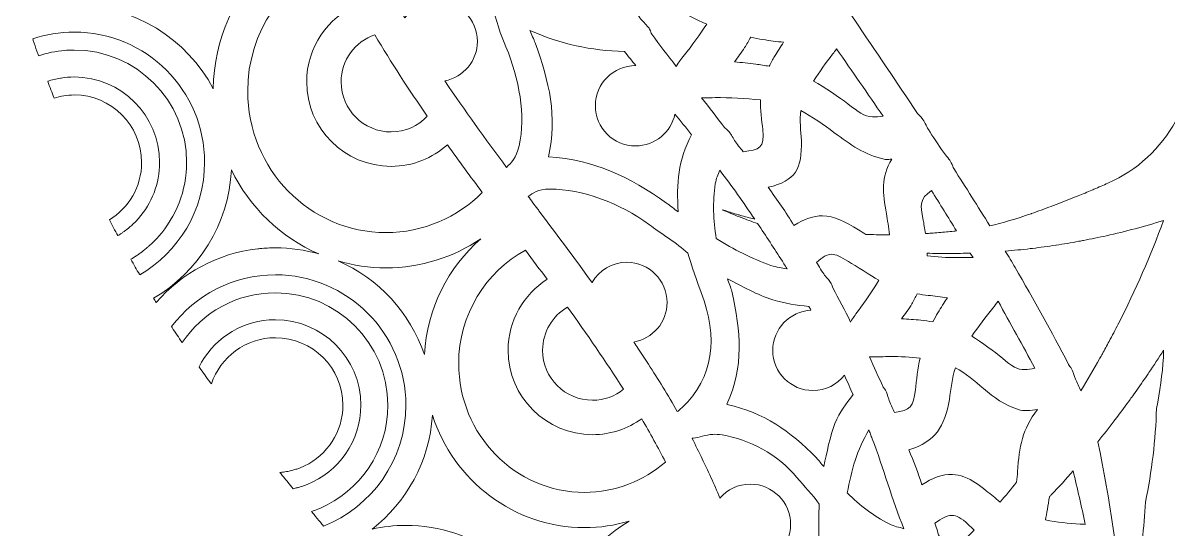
# Model space of a CAD drawing. Header units: millimetres. Extents: x -416 to 1516, y -417 to 43.
# Drawn here: x 426.8 to 493.3, y -148.4 to -119 of the extents above; entities that cross this region are included whole.
import ezdxf

# ---------------------------------------------------------------- set-up
doc = ezdxf.new("R2010")
doc.units = ezdxf.units.MM
doc.header["$MEASUREMENT"] = 0
doc.layers.add('Layer 3', color=7, linetype='Continuous')

msp = doc.modelspace()

# ---------------------------------------------------------------- linework, layer by layer
at = {"layer": 'Layer 3', "lineweight": 0}
for points, knots in [([(465.306, -86.873), (465.312, -86.761), (465.319, -86.644), (465.327, -86.526), (465.917, -86.753), (466.507, -86.981), (467.096, -87.208), (471.299, -88.824), (475.444, -90.434), (479.138, -92.65), (480.989, -93.746), (482.702, -95.01), (484.229, -96.44), (485.743, -97.894), (487.099, -99.518), (488.275, -101.277), (489.469, -103.025), (490.434, -104.939), (491.274, -106.905), (491.716, -107.88), (492.062, -108.899), (492.435, -109.908), (492.435, -109.908), (492.924, -111.45), (492.924, -111.45), (493.095, -111.961), (493.21, -112.492), (493.362, -113.011), (493.91, -115.104), (494.367, -117.237), (494.652, -119.404), (494.655, -119.424), (494.658, -119.443), (494.661, -119.463), (495.206, -123.167), (493.219, -126.793), (489.791, -128.299), (489.523, -128.417), (489.251, -128.534), (488.978, -128.65), (488.939, -128.667), (488.9, -128.683), (488.861, -128.7), (488.593, -128.814), (488.323, -128.926), (488.054, -129.036), (488.018, -129.051), (487.982, -129.066), (487.947, -129.08), (487.56, -129.238), (487.173, -129.389), (486.789, -129.537), (486.693, -129.573), (486.597, -129.61), (486.501, -129.646), (486.111, -129.793), (485.724, -129.935), (485.347, -130.065), (485.347, -130.065), (485.347, -130.065), (485.347, -130.065), (485.337, -130.068), (485.328, -130.071), (485.318, -130.075), (484.462, -130.369), (483.652, -130.612), (482.935, -130.775), (482.244, -129.662), (481.535, -128.549), (480.841, -127.452), (480.779, -127.354), (480.778, -127.27), (480.691, -127.107), (480.604, -126.945), (480.379, -126.689), (480.236, -126.487), (479.953, -126.086), (479.627, -125.599), (479.37, -125.179), (479.242, -124.969), (479.131, -124.689), (479.003, -124.537), (478.875, -124.386), (478.851, -124.366), (478.734, -124.246), (476.329, -120.624), (473.822, -117.056), (471.558, -113.34), (471.512, -113.186), (471.514, -113.157), (471.44, -112.982), (471.367, -112.807), (471.168, -112.593), (471.041, -112.4), (470.764, -111.982), (470.494, -111.477), (470.244, -111.046), (470.18, -110.934), (470.102, -110.769), (470.06, -110.713), (470.018, -110.657), (470.025, -110.668), (470.021, -110.66), (468.306, -107.286), (467.139, -103.839), (466.24, -100.17), (466.224, -100.107), (466.21, -100.046), (466.197, -99.983), (466.089, -99.462), (465.951, -98.908), (465.875, -98.392), (465.851, -98.228), (465.859, -98.027), (465.83, -97.917), (465.801, -97.807), (465.77, -97.791), (465.761, -97.728), (465.524, -96.025), (465.31, -94.428), (465.234, -92.695), (465.158, -90.963), (465.191, -89.146), (465.269, -87.386), (465.27, -87.352), (465.282, -87.344), (465.296, -87.263), (465.31, -87.182), (465.299, -87.003), (465.306, -86.873)], [0, 0, 0, 0, 1, 1, 1, 2, 2, 2, 3, 3, 3, 4, 4, 4, 5, 5, 5, 6, 6, 6, 7, 7, 7, 8, 8, 8, 9, 9, 9, 10, 10, 10, 11, 11, 11, 12, 12, 12, 13, 13, 13, 14, 14, 14, 15, 15, 15, 16, 16, 16, 17, 17, 17, 18, 18, 18, 19, 19, 19, 20, 20, 20, 21, 21, 21, 22, 22, 22, 23, 23, 23, 24, 24, 24, 25, 25, 25, 26, 26, 26, 27, 27, 27, 28, 28, 28, 29, 29, 29, 30, 30, 30, 31, 31, 31, 32, 32, 32, 33, 33, 33, 34, 34, 34, 35, 35, 35, 36, 36, 36, 37, 37, 37, 38, 38, 38, 39, 39, 39, 40, 40, 40, 41, 41, 41, 42, 42, 42, 43, 43, 43, 43]), ([(426.892, -118.416), (426.884, -118.389), (426.876, -118.362), (426.867, -118.335), (426.844, -118.257), (426.822, -118.178), (426.798, -118.099), (426.888, -118.047), (426.974, -117.989), (427.062, -117.933), (427.14, -117.884), (427.219, -117.838), (427.295, -117.787), (427.382, -117.728), (427.465, -117.664), (427.55, -117.603), (427.623, -117.55), (427.699, -117.499), (427.771, -117.443), (427.868, -117.369), (427.96, -117.289), (428.054, -117.211), (428.11, -117.164), (428.168, -117.119), (428.223, -117.071), (428.324, -116.983), (428.42, -116.889), (428.517, -116.797), (428.561, -116.754), (428.608, -116.714), (428.651, -116.671), (428.768, -116.554), (428.881, -116.432), (428.991, -116.309), (429.011, -116.287), (429.033, -116.267), (429.052, -116.245), (429.173, -116.108), (429.288, -115.968), (429.4, -115.825), (429.409, -115.814), (429.418, -115.804), (429.426, -115.793), (430.625, -114.248), (431.34, -112.311), (431.34, -110.208), (431.34, -110.126), (431.336, -110.045), (431.334, -109.964), (433.009, -113.248), (436.367, -115.496), (440.229, -115.496), (440.229, -115.496), (440.229, -115.496), (440.229, -115.496), (440.229, -115.496), (440.229, -115.496), (440.229, -115.496), (440.497, -115.496), (440.762, -115.482), (441.024, -115.461), (439.101, -117.306), (437.887, -119.917), (437.85, -122.813), (436.313, -119.922), (433.27, -117.948), (429.773, -117.948), (429.773, -117.948), (429.773, -117.948), (429.773, -117.948), (429.773, -117.948), (429.773, -117.948), (429.773, -117.948), (429.679, -117.948), (429.586, -117.956), (429.493, -117.959), (429.337, -117.964), (429.18, -117.966), (429.026, -117.978), (428.286, -118.039), (427.572, -118.19), (426.892, -118.416)], [0, 0, 0, 0, 1, 1, 1, 2, 2, 2, 3, 3, 3, 4, 4, 4, 5, 5, 5, 6, 6, 6, 7, 7, 7, 8, 8, 8, 9, 9, 9, 10, 10, 10, 11, 11, 11, 12, 12, 12, 13, 13, 13, 14, 14, 14, 15, 15, 15, 16, 16, 16, 17, 17, 17, 18, 18, 18, 19, 19, 19, 20, 20, 20, 21, 21, 21, 22, 22, 22, 23, 23, 23, 24, 24, 24, 25, 25, 25, 26, 26, 26, 27, 27, 27, 27]), ([(450.851, -117.724), (450.075, -117.724), (449.389, -118.105), (448.964, -118.688), (448.731, -118.293), (448.502, -117.898), (448.279, -117.499), (447.426, -115.975), (446.652, -114.425), (445.953, -112.856), (446.1, -112.906), (446.277, -112.924), (446.491, -112.919), (446.491, -112.919), (446.491, -112.919), (446.491, -112.919), (446.52, -112.918), (446.53, -112.829), (446.836, -112.83), (447.176, -112.832), (447.45, -112.735), (447.811, -112.728), (448.028, -112.724), (448.275, -112.753), (448.587, -112.855), (450.217, -113.391), (451.764, -114.595), (452.796, -116.203), (453.151, -116.757), (453.688, -117.444), (454.128, -117.983), (454.171, -118.74), (454.576, -119.735), (454.841, -120.372), (455.603, -122.208), (456.007, -124.386), (455.602, -126.132), (455.433, -126.858), (455.136, -127.082), (454.882, -127.39), (453.66, -125.741), (452.446, -124.064), (451.291, -122.351), (452.37, -122.145), (453.186, -121.198), (453.186, -120.059), (453.186, -118.769), (452.141, -117.724), (450.851, -117.724)], [0, 0, 0, 0, 1, 1, 1, 2, 2, 2, 3, 3, 3, 4, 4, 4, 5, 5, 5, 6, 6, 6, 7, 7, 7, 8, 8, 8, 9, 9, 9, 10, 10, 10, 11, 11, 11, 12, 12, 12, 13, 13, 13, 14, 14, 14, 15, 15, 15, 16, 16, 16, 16]), ([(444.896, -115.324), (445.318, -116.197), (445.767, -117.063), (446.235, -117.923), (444.495, -118.676), (443.272, -120.403), (443.272, -122.417), (443.272, -125.12), (445.471, -127.319), (448.174, -127.319), (448.174, -127.319), (448.174, -127.319), (448.174, -127.319), (448.174, -127.319), (448.174, -127.319), (448.174, -127.319), (449.429, -127.319), (450.57, -126.841), (451.438, -126.062), (452.108, -126.998), (452.786, -127.923), (453.467, -128.839), (452.02, -130.279), (450.05, -131.17), (447.877, -131.17), (443.449, -131.17), (439.847, -127.482), (439.847, -122.949), (439.847, -119.495), (441.942, -116.539), (444.896, -115.324)], [0, 0, 0, 0, 1, 1, 1, 2, 2, 2, 3, 3, 3, 4, 4, 4, 5, 5, 5, 6, 6, 6, 7, 7, 7, 8, 8, 8, 9, 9, 9, 10, 10, 10, 10]), ([(465.212, -120.839), (464.967, -121.148), (464.904, -121.225), (464.715, -121.513), (464.251, -120.874), (463.763, -120.293), (463.306, -119.639), (463.247, -119.556), (463.271, -119.495), (463.184, -119.353), (463.098, -119.211), (462.898, -119.003), (462.735, -118.834), (462.572, -118.665), (462.425, -118.342), (462.265, -118.136), (462.723, -117.843), (463.033, -117.687), (463.357, -117.676), (463.68, -117.664), (464.019, -117.796), (464.534, -118.078), (465.031, -118.349), (465.909, -118.82), (466.501, -119.056), (466.133, -119.645), (465.614, -120.333), (465.212, -120.839)], [0, 0, 0, 0, 1, 1, 1, 2, 2, 2, 3, 3, 3, 4, 4, 4, 5, 5, 5, 6, 6, 6, 7, 7, 7, 8, 8, 8, 9, 9, 9, 9]), ([(433.561, -133.593), (433.479, -133.452), (433.399, -133.31), (433.317, -133.168), (433.231, -133.019), (433.148, -132.869), (433.063, -132.719), (433.123, -132.684), (433.18, -132.646), (433.238, -132.609), (433.298, -132.572), (433.359, -132.536), (433.417, -132.496), (433.478, -132.455), (433.537, -132.41), (433.597, -132.366), (433.65, -132.328), (433.705, -132.291), (433.757, -132.251), (433.822, -132.201), (433.885, -132.146), (433.948, -132.094), (433.992, -132.057), (434.037, -132.023), (434.079, -131.985), (434.153, -131.921), (434.223, -131.853), (434.294, -131.785), (434.324, -131.756), (434.355, -131.729), (434.384, -131.7), (434.467, -131.618), (434.547, -131.532), (434.625, -131.445), (434.64, -131.428), (434.656, -131.413), (434.671, -131.396), (435.686, -130.248), (436.304, -128.742), (436.304, -127.091), (436.304, -123.489), (433.374, -120.56), (429.773, -120.56), (429.773, -120.56), (429.773, -120.56), (429.773, -120.56), (429.773, -120.56), (429.773, -120.56), (429.773, -120.56), (429.73, -120.56), (429.689, -120.564), (429.646, -120.565), (429.509, -120.568), (429.372, -120.571), (429.236, -120.582), (428.706, -120.626), (428.193, -120.734), (427.706, -120.897), (427.674, -120.807), (427.641, -120.716), (427.61, -120.625), (427.54, -120.422), (427.471, -120.219), (427.403, -120.015), (427.392, -119.981), (427.382, -119.947), (427.37, -119.914), (428.126, -119.658), (428.932, -119.515), (429.773, -119.515), (433.95, -119.515), (437.348, -122.914), (437.348, -127.091), (437.348, -129.879), (435.829, -132.31), (433.579, -133.623), (433.579, -133.623), (433.561, -133.593), (433.561, -133.593)], [0, 0, 0, 0, 1, 1, 1, 2, 2, 2, 3, 3, 3, 4, 4, 4, 5, 5, 5, 6, 6, 6, 7, 7, 7, 8, 8, 8, 9, 9, 9, 10, 10, 10, 11, 11, 11, 12, 12, 12, 13, 13, 13, 14, 14, 14, 15, 15, 15, 16, 16, 16, 17, 17, 17, 18, 18, 18, 19, 19, 19, 20, 20, 20, 21, 21, 21, 22, 22, 22, 23, 23, 23, 24, 24, 24, 25, 25, 25, 26, 26, 26, 26]), ([(464.839, -129.955), (464.642, -129.825), (464.328, -129.573), (464.159, -129.453), (461.995, -127.917), (459.946, -126.937), (457.308, -126.773), (457.845, -124.405), (457.349, -122.41), (456.535, -120.147), (456.472, -119.971), (456.307, -119.631), (456.237, -119.427), (458.024, -120.207), (459.767, -120.602), (461.716, -120.644), (461.938, -120.917), (462.157, -121.192), (462.379, -121.465), (462.374, -121.465), (462.37, -121.464), (462.366, -121.464), (461.076, -121.464), (460.031, -122.51), (460.031, -123.799), (460.031, -125.089), (461.076, -126.134), (462.366, -126.134), (463.49, -126.134), (464.429, -125.339), (464.65, -124.28), (464.972, -124.681), (465.298, -125.079), (465.619, -125.48), (464.824, -126.939), (464.735, -128.322), (464.839, -129.955)], [0, 0, 0, 0, 1, 1, 1, 2, 2, 2, 3, 3, 3, 4, 4, 4, 5, 5, 5, 6, 6, 6, 7, 7, 7, 8, 8, 8, 9, 9, 9, 10, 10, 10, 11, 11, 11, 12, 12, 12, 12]), ([(450.274, -124.407), (449.746, -124.966), (449.003, -125.32), (448.174, -125.32), (446.574, -125.32), (445.272, -124.017), (445.272, -122.417), (445.272, -121.149), (446.091, -120.071), (447.227, -119.678), (448.181, -121.293), (449.209, -122.866), (450.274, -124.407)], [0, 0, 0, 0, 1, 1, 1, 2, 2, 2, 3, 3, 3, 4, 4, 4, 4]), ([(469.759, -119.954), (470.169, -120.018), (470.554, -120.067), (470.961, -120.11), (470.779, -120.385), (470.608, -120.646), (470.434, -120.932), (470.327, -121.108), (470.221, -121.316), (470.128, -121.506), (469.878, -121.461), (469.601, -121.412), (469.356, -121.38), (468.933, -121.326), (468.536, -121.285), (468.116, -121.25), (468.316, -120.972), (468.503, -120.706), (468.696, -120.417), (468.819, -120.234), (468.94, -120.018), (469.049, -119.82), (469.277, -119.867), (469.535, -119.919), (469.759, -119.954)], [0, 0, 0, 0, 1, 1, 1, 2, 2, 2, 3, 3, 3, 4, 4, 4, 5, 5, 5, 6, 6, 6, 7, 7, 7, 8, 8, 8, 8]), ([(472.705, -122.364), (473.019, -121.823), (473.434, -121.294), (473.797, -120.81), (473.906, -120.664), (473.94, -120.627), (474.034, -120.496), (474.944, -121.797), (475.834, -123.09), (476.734, -124.408), (476.496, -124.444), (476.3, -124.457), (476.129, -124.446), (475.613, -124.414), (475.31, -124.167), (474.693, -123.689), (474.229, -123.328), (473.305, -122.681), (472.705, -122.364)], [0, 0, 0, 0, 1, 1, 1, 2, 2, 2, 3, 3, 3, 4, 4, 4, 5, 5, 5, 6, 6, 6, 6]), ([(432.827, -130.991), (432.787, -131.022), (432.745, -131.051), (432.705, -131.08), (432.66, -131.113), (432.617, -131.146), (432.572, -131.177), (432.525, -131.21), (432.475, -131.24), (432.426, -131.271), (432.386, -131.296), (432.347, -131.323), (432.307, -131.347), (432.143, -131.042), (431.977, -130.737), (431.818, -130.43), (432.941, -129.741), (433.691, -128.502), (433.691, -127.091), (433.691, -124.93), (431.934, -123.172), (429.773, -123.172), (429.773, -123.172), (429.773, -123.172), (429.773, -123.172), (429.773, -123.172), (429.773, -123.172), (429.773, -123.172), (429.367, -123.172), (428.977, -123.236), (428.609, -123.352), (428.483, -123.028), (428.359, -122.702), (428.237, -122.377), (428.479, -122.297), (428.729, -122.234), (428.985, -122.192), (428.999, -122.19), (429.013, -122.189), (429.026, -122.187), (429.27, -122.149), (429.519, -122.127), (429.773, -122.127), (432.51, -122.127), (434.736, -124.354), (434.736, -127.091), (434.736, -128.336), (434.274, -129.472), (433.512, -130.343), (433.511, -130.344), (433.509, -130.345), (433.508, -130.347), (433.44, -130.424), (433.37, -130.5), (433.298, -130.573), (433.281, -130.589), (433.264, -130.604), (433.247, -130.62), (433.189, -130.678), (433.13, -130.735), (433.069, -130.789), (433.043, -130.812), (433.016, -130.833), (432.99, -130.855), (432.936, -130.901), (432.883, -130.947), (432.827, -130.991)], [0, 0, 0, 0, 1, 1, 1, 2, 2, 2, 3, 3, 3, 4, 4, 4, 5, 5, 5, 6, 6, 6, 7, 7, 7, 8, 8, 8, 9, 9, 9, 10, 10, 10, 11, 11, 11, 12, 12, 12, 13, 13, 13, 14, 14, 14, 15, 15, 15, 16, 16, 16, 17, 17, 17, 18, 18, 18, 19, 19, 19, 20, 20, 20, 21, 21, 21, 22, 22, 22, 22]), ([(469.612, -123.464), (469.595, -123.996), (469.691, -124.68), (469.748, -125.173), (469.871, -126.245), (469.558, -126.369), (468.604, -126.468), (468.466, -126.262), (468.222, -126.017), (468.114, -125.818), (468.006, -125.619), (467.867, -125.391), (467.76, -125.271), (467.653, -125.151), (467.585, -125.132), (467.523, -125.055), (467.061, -124.475), (466.67, -123.899), (466.196, -123.336), (466.277, -123.338), (466.344, -123.339), (466.406, -123.339), (466.591, -123.338), (466.721, -123.331), (466.995, -123.329), (467.805, -123.321), (468.768, -123.358), (469.612, -123.464)], [0, 0, 0, 0, 1, 1, 1, 2, 2, 2, 3, 3, 3, 4, 4, 4, 5, 5, 5, 6, 6, 6, 7, 7, 7, 8, 8, 8, 9, 9, 9, 9]), ([(473.884, -125.347), (474.856, -126.083), (475.644, -126.625), (476.792, -126.905), (476.833, -126.915), (476.871, -126.92), (476.908, -126.921), (477.019, -126.926), (477.118, -126.901), (477.238, -126.905), (476.611, -127.973), (476.712, -128.858), (476.927, -130.072), (476.992, -130.438), (477.061, -130.868), (477.099, -131.292), (477.042, -131.293), (476.984, -131.293), (476.927, -131.293), (476.527, -131.293), (476.127, -131.29), (475.727, -131.276), (475.726, -131.276), (475.725, -131.276), (475.724, -131.276), (475.58, -131.185), (475.441, -131.095), (475.311, -131.013), (474.522, -130.513), (473.884, -130.208), (473.222, -130.198), (472.707, -130.19), (472.178, -130.361), (471.552, -130.756), (471.104, -129.99), (470.583, -129.264), (470.073, -128.537), (471.654, -128.177), (472.039, -127.435), (471.993, -125.823), (471.976, -125.255), (471.865, -124.647), (471.959, -124.074), (472.594, -124.408), (473.342, -124.936), (473.884, -125.347)], [0, 0, 0, 0, 1, 1, 1, 2, 2, 2, 3, 3, 3, 4, 4, 4, 5, 5, 5, 6, 6, 6, 7, 7, 7, 8, 8, 8, 9, 9, 9, 10, 10, 10, 11, 11, 11, 12, 12, 12, 13, 13, 13, 14, 14, 14, 15, 15, 15, 15]), ([(434.541, -135.229), (434.49, -135.146), (434.439, -135.062), (434.388, -134.978), (436.978, -133.458), (438.751, -130.698), (438.899, -127.52), (439.967, -129.708), (441.773, -131.455), (443.984, -132.412), (443.18, -132.18), (442.332, -132.054), (441.455, -132.054), (441.455, -132.054), (441.455, -132.054), (441.455, -132.054), (441.455, -132.054), (441.455, -132.054), (441.455, -132.054), (441.152, -132.054), (440.854, -132.071), (440.559, -132.1), (440.517, -132.104), (440.475, -132.106), (440.434, -132.11), (438.087, -132.373), (436.009, -133.53), (434.541, -135.229)], [0, 0, 0, 0, 1, 1, 1, 2, 2, 2, 3, 3, 3, 4, 4, 4, 5, 5, 5, 6, 6, 6, 7, 7, 7, 8, 8, 8, 9, 9, 9, 9]), ([(467.401, -129.844), (467.4, -129.844), (467.399, -129.843), (467.398, -129.843), (467.399, -129.843), (467.399, -129.843), (467.399, -129.843), (467.399, -129.843), (467.399, -129.843), (467.398, -129.843), (467.398, -129.843), (467.398, -129.843), (467.399, -129.843), (467.398, -129.843), (467.398, -129.843), (467.398, -129.843), (467.399, -129.843), (467.399, -129.844), (467.4, -129.844), (467.729, -129.988), (468.063, -130.124), (468.398, -130.256), (468.42, -130.264), (468.441, -130.272), (468.463, -130.28), (468.789, -130.407), (469.118, -130.526), (469.45, -130.641), (469.937, -131.366), (470.416, -132.097), (470.889, -132.837), (470.918, -132.883), (470.935, -132.915), (470.979, -132.983), (471.023, -133.051), (471.104, -133.194), (471.163, -133.277), (470.816, -133.199), (470.59, -133.2), (470.227, -133.073), (469.14, -132.696), (468.046, -132.142), (467.053, -131.509), (466.873, -130.455), (466.834, -129.376), (466.994, -128.339), (467.047, -127.995), (467.152, -127.838), (467.25, -127.533), (467.956, -128.468), (468.627, -129.421), (469.28, -130.387), (469.278, -130.387), (469.276, -130.386), (469.274, -130.386), (468.99, -130.314), (468.708, -130.237), (468.426, -130.157), (468.393, -130.148), (468.36, -130.14), (468.326, -130.13), (468.071, -130.056), (467.817, -129.976), (467.564, -129.894), (467.509, -129.877), (467.454, -129.861), (467.399, -129.843), (467.4, -129.843), (467.4, -129.844), (467.401, -129.844)], [0, 0, 0, 0, 1, 1, 1, 2, 2, 2, 3, 3, 3, 4, 4, 4, 5, 5, 5, 6, 6, 6, 7, 7, 7, 8, 8, 8, 9, 9, 9, 10, 10, 10, 11, 11, 11, 12, 12, 12, 13, 13, 13, 14, 14, 14, 15, 15, 15, 16, 16, 16, 17, 17, 17, 18, 18, 18, 19, 19, 19, 20, 20, 20, 21, 21, 21, 22, 22, 22, 23, 23, 23, 23]), ([(463.952, -140.148), (463.679, -139.703), (463.4, -139.261), (463.116, -138.821), (462.913, -138.507), (462.706, -138.196), (462.499, -137.885), (462.42, -137.766), (462.344, -137.646), (462.264, -137.527), (463.362, -137.336), (464.197, -136.381), (464.197, -135.229), (464.197, -133.94), (463.152, -132.894), (461.862, -132.894), (460.997, -132.894), (460.243, -133.366), (459.84, -134.066), (459.837, -134.061), (459.834, -134.057), (459.831, -134.053), (458.813, -132.648), (457.779, -131.266), (456.758, -129.903), (456.733, -129.871), (456.709, -129.837), (456.684, -129.805), (456.5, -129.559), (456.315, -129.312), (456.13, -129.065), (456.439, -128.89), (456.64, -128.643), (457.391, -128.644), (459.271, -128.644), (461.441, -129.433), (463.166, -130.718), (463.761, -131.16), (464.791, -131.795), (465.403, -132.37), (465.557, -132.963), (466.005, -134.198), (466.174, -134.644), (467.169, -137.264), (466.907, -139.599), (465.08, -141.324), (464.928, -141.467), (464.84, -141.535), (464.788, -141.564), (464.518, -141.092), (464.242, -140.62), (463.952, -140.148)], [0, 0, 0, 0, 1, 1, 1, 2, 2, 2, 3, 3, 3, 4, 4, 4, 5, 5, 5, 6, 6, 6, 7, 7, 7, 8, 8, 8, 9, 9, 9, 10, 10, 10, 11, 11, 11, 12, 12, 12, 13, 13, 13, 14, 14, 14, 15, 15, 15, 16, 16, 16, 17, 17, 17, 17]), ([(480.841, -131.088), (480.697, -131.103), (480.553, -131.116), (480.41, -131.13), (480.116, -131.158), (479.822, -131.182), (479.527, -131.203), (479.421, -131.211), (479.315, -131.22), (479.208, -131.227), (479.202, -131.227), (479.196, -131.227), (479.19, -131.227), (479.148, -130.928), (479.102, -130.647), (479.063, -130.438), (478.893, -129.517), (478.839, -129.242), (479.547, -128.724), (480.034, -129.51), (480.515, -130.29), (480.998, -131.069), (480.945, -131.075), (480.893, -131.082), (480.841, -131.088)], [0, 0, 0, 0, 1, 1, 1, 2, 2, 2, 3, 3, 3, 4, 4, 4, 5, 5, 5, 6, 6, 6, 7, 7, 7, 8, 8, 8, 8]), ([(490.397, -136.461), (490.393, -136.468), (490.39, -136.475), (490.386, -136.482), (490.214, -136.82), (490.038, -137.158), (489.859, -137.493), (489.731, -137.734), (489.599, -137.973), (489.467, -138.212), (489.419, -138.299), (489.372, -138.386), (489.324, -138.473), (488.969, -139.106), (488.603, -139.733), (488.224, -140.353), (488.221, -140.357), (488.218, -140.362), (488.216, -140.367), (488.103, -140.134), (487.997, -139.898), (487.906, -139.678), (487.826, -139.487), (487.762, -139.219), (487.683, -139.085), (487.605, -138.951), (487.556, -138.924), (487.509, -138.834), (486.497, -136.897), (485.506, -135.096), (484.397, -133.192), (484.214, -132.878), (484.022, -132.562), (483.832, -132.246), (484.314, -132.206), (484.794, -132.158), (485.274, -132.102), (485.302, -132.099), (485.33, -132.095), (485.358, -132.092), (485.374, -132.09), (485.391, -132.087), (485.407, -132.085), (485.86, -132.031), (486.312, -131.971), (486.763, -131.902), (486.769, -131.901), (486.775, -131.901), (486.78, -131.9), (487.22, -131.832), (487.658, -131.757), (488.096, -131.676), (488.107, -131.674), (488.118, -131.672), (488.129, -131.67), (488.21, -131.655), (488.292, -131.639), (488.373, -131.624), (488.816, -131.539), (489.257, -131.45), (489.698, -131.351), (490.814, -131.101), (491.922, -130.805), (493.02, -130.466), (492.269, -132.502), (491.385, -134.508), (490.397, -136.461)], [0, 0, 0, 0, 1, 1, 1, 2, 2, 2, 3, 3, 3, 4, 4, 4, 5, 5, 5, 6, 6, 6, 7, 7, 7, 8, 8, 8, 9, 9, 9, 10, 10, 10, 11, 11, 11, 12, 12, 12, 13, 13, 13, 14, 14, 14, 15, 15, 15, 16, 16, 16, 17, 17, 17, 18, 18, 18, 19, 19, 19, 20, 20, 20, 21, 21, 21, 22, 22, 22, 22]), ([(447.877, -133.217), (447.877, -133.217), (447.877, -133.217), (447.877, -133.217), (447.877, -133.217), (447.877, -133.217), (447.877, -133.217), (449.906, -133.217), (451.795, -132.596), (453.375, -131.531), (451.492, -133.175), (450.254, -135.57), (450.111, -138.259), (449.28, -135.818), (447.446, -133.838), (445.101, -132.814), (445.983, -133.075), (446.914, -133.217), (447.877, -133.217)], [0, 0, 0, 0, 1, 1, 1, 2, 2, 2, 3, 3, 3, 4, 4, 4, 5, 5, 5, 6, 6, 6, 6]), ([(455.971, -132.189), (456.391, -132.75), (456.81, -133.315), (457.229, -133.883), (455.871, -134.755), (454.967, -136.277), (454.967, -138.008), (454.967, -140.711), (457.167, -142.91), (459.87, -142.91), (459.87, -142.91), (459.87, -142.91), (459.87, -142.91), (459.87, -142.91), (459.87, -142.91), (459.87, -142.91), (460.935, -142.91), (461.917, -142.563), (462.721, -141.983), (463.213, -142.82), (463.672, -143.659), (464.099, -144.499), (462.829, -145.597), (461.194, -146.264), (459.405, -146.264), (455.375, -146.264), (452.097, -142.908), (452.097, -138.782), (452.097, -135.928), (453.67, -133.451), (455.971, -132.189)], [0, 0, 0, 0, 1, 1, 1, 2, 2, 2, 3, 3, 3, 4, 4, 4, 5, 5, 5, 6, 6, 6, 7, 7, 7, 8, 8, 8, 9, 9, 9, 10, 10, 10, 10]), ([(472.866, -132.904), (473.235, -132.578), (473.475, -132.427), (473.735, -132.426), (473.995, -132.425), (474.275, -132.574), (474.723, -132.848), (475.16, -133.115), (475.974, -133.638), (476.482, -133.933), (476.169, -134.525), (475.663, -135.183), (475.302, -135.688), (475.08, -135.999), (475.025, -136.079), (474.851, -136.364), (474.521, -135.679), (474.168, -135.047), (473.81, -134.369), (473.772, -134.296), (473.796, -134.254), (473.721, -134.124), (473.646, -133.995), (473.488, -133.813), (473.342, -133.637), (473.197, -133.462), (473.022, -133.115), (472.866, -132.904)], [0, 0, 0, 0, 1, 1, 1, 2, 2, 2, 3, 3, 3, 4, 4, 4, 5, 5, 5, 6, 6, 6, 7, 7, 7, 8, 8, 8, 9, 9, 9, 9]), ([(481.849, -132.615), (481.757, -132.615), (481.697, -132.617), (481.553, -132.619), (481.372, -132.622), (481.187, -132.623), (481, -132.622), (480.439, -132.619), (479.858, -132.595), (479.303, -132.514), (479.303, -132.468), (479.301, -132.417), (479.299, -132.368), (479.695, -132.38), (480.092, -132.384), (480.488, -132.384), (480.493, -132.384), (480.497, -132.384), (480.501, -132.384), (480.52, -132.384), (480.539, -132.385), (480.557, -132.385), (480.594, -132.384), (480.632, -132.383), (480.669, -132.382), (481.045, -132.38), (481.422, -132.374), (481.799, -132.362), (481.851, -132.447), (481.904, -132.531), (481.956, -132.616), (481.914, -132.616), (481.88, -132.615), (481.849, -132.615)], [0, 0, 0, 0, 1, 1, 1, 2, 2, 2, 3, 3, 3, 4, 4, 4, 5, 5, 5, 6, 6, 6, 7, 7, 7, 8, 8, 8, 9, 9, 9, 10, 10, 10, 11, 11, 11, 11]), ([(444.067, -148.002), (443.944, -147.852), (443.822, -147.703), (443.701, -147.555), (443.651, -147.494), (443.603, -147.434), (443.553, -147.374), (443.678, -147.331), (443.799, -147.282), (443.92, -147.233), (443.955, -147.218), (443.992, -147.207), (444.027, -147.192), (446.352, -146.193), (447.986, -143.884), (447.986, -141.197), (447.986, -137.595), (445.056, -134.666), (441.455, -134.666), (441.455, -134.666), (441.455, -134.666), (441.455, -134.666), (441.455, -134.666), (441.455, -134.666), (441.455, -134.666), (439.201, -134.666), (437.217, -135.818), (436.044, -137.561), (435.847, -137.268), (435.647, -136.974), (435.458, -136.683), (435.447, -136.666), (435.437, -136.649), (435.426, -136.631), (436.808, -134.806), (438.993, -133.621), (441.455, -133.621), (445.632, -133.621), (449.03, -137.02), (449.03, -141.197), (449.03, -144.385), (447.046, -147.11), (444.25, -148.224), (444.189, -148.15), (444.128, -148.076), (444.067, -148.002)], [0, 0, 0, 0, 1, 1, 1, 2, 2, 2, 3, 3, 3, 4, 4, 4, 5, 5, 5, 6, 6, 6, 7, 7, 7, 8, 8, 8, 9, 9, 9, 10, 10, 10, 11, 11, 11, 12, 12, 12, 13, 13, 13, 14, 14, 14, 15, 15, 15, 15]), ([(467.952, -134.58), (467.911, -134.394), (467.753, -134.056), (467.697, -133.851), (468.542, -134.279), (469.44, -134.801), (470.334, -135.07), (471.07, -135.291), (471.691, -135.386), (472.433, -135.457), (472.471, -135.531), (472.511, -135.606), (472.55, -135.68), (471.314, -135.741), (470.331, -136.759), (470.331, -138.009), (470.331, -139.299), (471.376, -140.344), (472.666, -140.344), (473.408, -140.344), (474.067, -139.997), (474.495, -139.458), (474.661, -139.834), (474.823, -140.21), (474.994, -140.585), (474.567, -141.163), (474.225, -141.552), (473.941, -142.269), (473.656, -142.985), (473.469, -143.969), (473.288, -144.758), (473.163, -144.619), (472.984, -144.385), (472.861, -144.259), (471.312, -142.676), (469.838, -141.651), (467.69, -141.147), (467.677, -141.144), (467.676, -141.146), (467.665, -141.145), (468.671, -138.905), (468.47, -136.953), (467.952, -134.58)], [0, 0, 0, 0, 1, 1, 1, 2, 2, 2, 3, 3, 3, 4, 4, 4, 5, 5, 5, 6, 6, 6, 7, 7, 7, 8, 8, 8, 9, 9, 9, 10, 10, 10, 11, 11, 11, 12, 12, 12, 13, 13, 13, 14, 14, 14, 14]), ([(479.346, -134.817), (479.726, -134.859), (480.09, -134.911), (480.467, -134.95), (480.28, -135.244), (480.107, -135.524), (479.921, -135.824), (479.821, -135.985), (479.717, -136.181), (479.62, -136.351), (479.397, -136.317), (479.152, -136.278), (478.933, -136.257), (478.551, -136.22), (478.19, -136.197), (477.811, -136.179), (478.023, -135.893), (478.224, -135.627), (478.409, -135.314), (478.515, -135.135), (478.623, -134.917), (478.718, -134.725), (478.923, -134.759), (479.143, -134.795), (479.346, -134.817)], [0, 0, 0, 0, 1, 1, 1, 2, 2, 2, 3, 3, 3, 4, 4, 4, 5, 5, 5, 6, 6, 6, 7, 7, 7, 8, 8, 8, 8]), ([(458.413, -135.502), (459.54, -137.066), (460.64, -138.657), (461.67, -140.275), (461.175, -140.67), (460.551, -140.91), (459.87, -140.91), (458.27, -140.91), (456.968, -139.608), (456.968, -138.008), (456.968, -136.939), (457.55, -136.005), (458.413, -135.502)], [0, 0, 0, 0, 1, 1, 1, 2, 2, 2, 3, 3, 3, 4, 4, 4, 4]), ([(484.979, -139.131), (484.504, -139.147), (484.235, -138.941), (483.666, -138.468), (483.241, -138.115), (482.437, -137.508), (481.89, -137.194), (482.244, -136.632), (482.7, -136.061), (483.101, -135.565), (483.251, -135.379), (483.293, -135.32), (483.412, -135.144), (484.113, -136.453), (484.845, -137.725), (485.542, -139.043), (485.319, -139.096), (485.137, -139.126), (484.979, -139.131)], [0, 0, 0, 0, 1, 1, 1, 2, 2, 2, 3, 3, 3, 4, 4, 4, 5, 5, 5, 6, 6, 6, 6]), ([(443.205, -145.837), (443.103, -145.875), (443.001, -145.913), (442.896, -145.945), (442.835, -145.963), (442.773, -145.976), (442.712, -145.992), (442.635, -146.012), (442.56, -146.035), (442.482, -146.051), (442.38, -145.924), (442.279, -145.799), (442.175, -145.671), (442.117, -145.598), (442.058, -145.526), (442, -145.453), (441.906, -145.337), (441.812, -145.218), (441.718, -145.102), (441.726, -145.101), (441.732, -145.1), (441.74, -145.099), (441.86, -145.09), (441.978, -145.077), (442.095, -145.058), (442.122, -145.054), (442.148, -145.046), (442.175, -145.041), (442.271, -145.023), (442.367, -145.004), (442.46, -144.98), (442.502, -144.969), (442.542, -144.953), (442.584, -144.941), (442.66, -144.917), (442.738, -144.896), (442.812, -144.868), (442.869, -144.847), (442.924, -144.821), (442.98, -144.797), (443.036, -144.773), (443.094, -144.752), (443.149, -144.725), (444.464, -144.094), (445.374, -142.751), (445.374, -141.197), (445.374, -139.036), (443.616, -137.278), (441.455, -137.278), (441.455, -137.278), (441.455, -137.278), (441.455, -137.278), (441.455, -137.278), (441.455, -137.278), (441.455, -137.278), (439.726, -137.278), (438.258, -138.405), (437.739, -139.961), (437.711, -139.922), (437.682, -139.884), (437.654, -139.845), (437.451, -139.568), (437.25, -139.292), (437.053, -139.016), (437.043, -139.001), (437.033, -138.987), (437.022, -138.972), (437.788, -137.451), (439.312, -136.375), (441.095, -136.246), (441.176, -136.24), (441.257, -136.239), (441.339, -136.237), (441.378, -136.237), (441.416, -136.233), (441.455, -136.233), (444.192, -136.233), (446.418, -138.46), (446.418, -141.197), (446.418, -143.283), (445.123, -145.072), (443.295, -145.805), (443.266, -145.817), (443.235, -145.825), (443.205, -145.837)], [0, 0, 0, 0, 1, 1, 1, 2, 2, 2, 3, 3, 3, 4, 4, 4, 5, 5, 5, 6, 6, 6, 7, 7, 7, 8, 8, 8, 9, 9, 9, 10, 10, 10, 11, 11, 11, 12, 12, 12, 13, 13, 13, 14, 14, 14, 15, 15, 15, 16, 16, 16, 17, 17, 17, 18, 18, 18, 19, 19, 19, 20, 20, 20, 21, 21, 21, 22, 22, 22, 23, 23, 23, 24, 24, 24, 25, 25, 25, 26, 26, 26, 27, 27, 27, 28, 28, 28, 28]), ([(489.201, -143.324), (489.527, -142.921), (489.845, -142.513), (490.16, -142.101), (490.209, -142.037), (490.256, -141.972), (490.305, -141.908), (490.566, -141.563), (490.824, -141.214), (491.077, -140.863), (491.143, -140.771), (491.209, -140.679), (491.275, -140.588), (491.521, -140.242), (491.763, -139.894), (492.001, -139.544), (492.055, -139.465), (492.11, -139.387), (492.163, -139.307), (492.452, -138.878), (492.738, -138.446), (493.016, -138.009), (493.014, -138.146), (493.014, -138.283), (493.007, -138.419), (492.954, -139.41), (492.796, -140.403), (492.609, -141.384), (492.55, -143.216), (492.343, -145.049), (491.962, -146.834), (491.898, -148.287), (491.711, -149.762), (491.373, -151.268), (491.372, -151.271), (491.371, -151.275), (491.37, -151.279), (491.344, -151.396), (491.314, -151.511), (491.284, -151.626), (491.265, -151.704), (491.247, -151.782), (491.226, -151.859), (491.196, -151.97), (491.164, -152.08), (491.131, -152.19), (491.107, -152.271), (491.084, -152.352), (491.058, -152.433), (491.018, -152.562), (490.975, -152.69), (490.931, -152.817), (490.912, -152.874), (490.893, -152.93), (490.873, -152.986), (490.824, -153.123), (490.774, -153.258), (490.722, -153.393), (490.716, -153.408), (490.709, -153.423), (490.703, -153.438), (490.391, -150.04), (489.902, -146.667), (489.201, -143.324)], [0, 0, 0, 0, 1, 1, 1, 2, 2, 2, 3, 3, 3, 4, 4, 4, 5, 5, 5, 6, 6, 6, 7, 7, 7, 8, 8, 8, 9, 9, 9, 10, 10, 10, 11, 11, 11, 12, 12, 12, 13, 13, 13, 14, 14, 14, 15, 15, 15, 16, 16, 16, 17, 17, 17, 18, 18, 18, 19, 19, 19, 20, 20, 20, 21, 21, 21, 21]), ([(478.881, -138.471), (478.745, -139.005), (478.667, -139.806), (478.614, -140.301), (478.505, -141.315), (478.319, -141.47), (477.395, -141.631), (477.311, -141.396), (477.124, -141.053), (477.062, -140.848), (477.001, -140.644), (476.941, -140.449), (476.878, -140.332), (476.815, -140.214), (476.777, -140.209), (476.746, -140.146), (476.456, -139.55), (476.226, -138.972), (475.94, -138.383), (476.078, -138.39), (476.168, -138.393), (476.262, -138.393), (476.357, -138.393), (476.455, -138.39), (476.612, -138.384), (476.788, -138.377), (476.972, -138.372), (477.16, -138.371), (477.726, -138.369), (478.332, -138.395), (478.881, -138.471)], [0, 0, 0, 0, 1, 1, 1, 2, 2, 2, 3, 3, 3, 4, 4, 4, 5, 5, 5, 6, 6, 6, 7, 7, 7, 8, 8, 8, 9, 9, 9, 10, 10, 10, 10]), ([(484.547, -145.061), (484.537, -145.252), (484.516, -145.46), (484.49, -145.673), (484.175, -146.062), (483.855, -146.446), (483.527, -146.823), (483.253, -146.596), (482.986, -146.359), (482.729, -146.171), (482.27, -145.834), (481.961, -145.533), (481.431, -145.358), (481.2, -145.281), (480.982, -145.24), (480.773, -145.228), (480.144, -145.193), (479.591, -145.43), (478.99, -145.818), (478.761, -145.135), (478.514, -144.455), (478.232, -143.793), (479.788, -143.302), (480.308, -142.453), (480.582, -140.857), (480.685, -140.259), (480.736, -139.605), (480.932, -139.02), (481.523, -139.319), (482.07, -139.812), (482.56, -140.223), (483.204, -140.764), (483.768, -141.18), (484.546, -141.437), (484.742, -141.502), (484.931, -141.516), (485.12, -141.508), (485.309, -141.5), (485.499, -141.472), (485.697, -141.452), (484.821, -142.606), (484.624, -143.592), (484.547, -145.061)], [0, 0, 0, 0, 1, 1, 1, 2, 2, 2, 3, 3, 3, 4, 4, 4, 5, 5, 5, 6, 6, 6, 7, 7, 7, 8, 8, 8, 9, 9, 9, 10, 10, 10, 11, 11, 11, 12, 12, 12, 13, 13, 13, 14, 14, 14, 14]), ([(450.573, -141.783), (451.804, -145.571), (455.297, -148.311), (459.405, -148.311), (459.405, -148.311), (459.405, -148.311), (459.405, -148.311), (459.405, -148.311), (459.405, -148.311), (459.405, -148.311), (460.3, -148.311), (461.165, -148.179), (461.986, -147.936), (459.745, -149.275), (458.121, -151.577), (457.652, -154.283), (456.396, -150.732), (453.006, -148.18), (449.031, -148.18), (449.031, -148.18), (449.031, -148.18), (449.031, -148.18), (449.031, -148.18), (449.031, -148.18), (449.03, -148.18), (448.357, -148.18), (447.704, -148.26), (447.071, -148.399), (449.07, -146.838), (450.401, -144.468), (450.573, -141.783)], [0, 0, 0, 0, 1, 1, 1, 2, 2, 2, 3, 3, 3, 4, 4, 4, 5, 5, 5, 6, 6, 6, 7, 7, 7, 8, 8, 8, 9, 9, 9, 10, 10, 10, 10]), ([(469.028, -145.785), (468.323, -145.785), (467.693, -146.099), (467.265, -146.593), (467.264, -146.59), (467.263, -146.587), (467.261, -146.585), (467.095, -146.187), (466.921, -145.789), (466.741, -145.392), (466.652, -145.195), (466.564, -144.999), (466.472, -144.802), (466.396, -144.642), (466.319, -144.481), (466.241, -144.321), (466.048, -143.922), (465.851, -143.524), (465.643, -143.126), (465.666, -143.123), (465.688, -143.119), (465.715, -143.116), (466.095, -143.076), (466.39, -142.914), (466.855, -142.892), (467.01, -142.885), (467.184, -142.893), (467.387, -142.927), (468.968, -143.187), (470.597, -144.019), (471.73, -145.399), (472.122, -145.877), (472.669, -146.402), (473.029, -146.952), (472.986, -147.432), (473.016, -148.505), (472.999, -148.882), (472.898, -151.115), (472.019, -153.111), (470.415, -154.257), (470.237, -154.385), (470.165, -154.412), (470.135, -154.409), (470.104, -154.407), (470.116, -154.374), (470.106, -154.38), (470.106, -154.38), (470.106, -154.38), (470.106, -154.38), (470.106, -154.38), (470.106, -154.38), (470.106, -154.38), (469.885, -154.522), (469.765, -154.67), (469.712, -154.837), (469.634, -154.393), (469.545, -153.95), (469.45, -153.507), (469.423, -153.38), (469.393, -153.253), (469.365, -153.126), (469.29, -152.795), (469.211, -152.464), (469.127, -152.133), (469.094, -152.005), (469.063, -151.877), (469.029, -151.749), (468.911, -151.307), (468.788, -150.864), (468.654, -150.422), (468.776, -150.442), (468.9, -150.455), (469.028, -150.455), (470.318, -150.455), (471.363, -149.409), (471.363, -148.12), (471.363, -146.83), (470.318, -145.785), (469.028, -145.785)], [0, 0, 0, 0, 1, 1, 1, 2, 2, 2, 3, 3, 3, 4, 4, 4, 5, 5, 5, 6, 6, 6, 7, 7, 7, 8, 8, 8, 9, 9, 9, 10, 10, 10, 11, 11, 11, 12, 12, 12, 13, 13, 13, 14, 14, 14, 15, 15, 15, 16, 16, 16, 17, 17, 17, 18, 18, 18, 19, 19, 19, 20, 20, 20, 21, 21, 21, 22, 22, 22, 23, 23, 23, 24, 24, 24, 25, 25, 25, 26, 26, 26, 26]), ([(477.094, -148.094), (476.184, -147.639), (475.393, -147.02), (474.655, -146.298), (474.893, -144.978), (475.225, -143.79), (475.906, -142.631), (475.939, -142.716), (475.972, -142.78), (475.999, -142.873), (476.025, -142.966), (476.07, -143.055), (476.107, -143.153), (476.763, -144.877), (477.242, -146.669), (477.948, -148.379), (477.641, -148.276), (477.399, -148.247), (477.094, -148.094)], [0, 0, 0, 0, 1, 1, 1, 2, 2, 2, 3, 3, 3, 4, 4, 4, 5, 5, 5, 6, 6, 6, 6]), ([(486.16, -147.867), (486.239, -147.497), (486.322, -147), (486.388, -146.526), (486.425, -146.487), (486.464, -146.449), (486.501, -146.41), (486.935, -145.954), (487.356, -145.486), (487.772, -145.013), (488.009, -146.048), (488.261, -147.075), (488.464, -148.12), (488.342, -148.108), (488.32, -148.112), (488.179, -148.102), (487.524, -148.056), (486.82, -148.004), (486.16, -147.867)], [0, 0, 0, 0, 1, 1, 1, 2, 2, 2, 3, 3, 3, 4, 4, 4, 5, 5, 5, 6, 6, 6, 6]), ([(480.41, -150), (480.374, -149.875), (480.339, -149.752), (480.303, -149.625), (480.286, -149.562), (480.298, -149.54), (480.268, -149.423), (480.238, -149.306), (480.124, -149.091), (480.049, -148.936), (479.92, -148.673), (479.845, -148.341), (479.745, -148.052), (480.162, -147.771), (480.443, -147.602), (480.722, -147.597), (481, -147.592), (481.275, -147.752), (481.678, -148.127), (481.781, -148.222), (481.898, -148.335), (482.024, -148.454), (481.768, -148.716), (481.508, -148.973), (481.244, -149.227), (481.231, -149.24), (481.217, -149.252), (481.203, -149.265), (480.943, -149.515), (480.679, -149.76), (480.41, -150)], [0, 0, 0, 0, 1, 1, 1, 2, 2, 2, 3, 3, 3, 4, 4, 4, 5, 5, 5, 6, 6, 6, 7, 7, 7, 8, 8, 8, 9, 9, 9, 10, 10, 10, 10])]:
    msp.add_open_spline(points, degree=3, knots=knots, dxfattribs=at)

doc.saveas('drawing.dxf')
